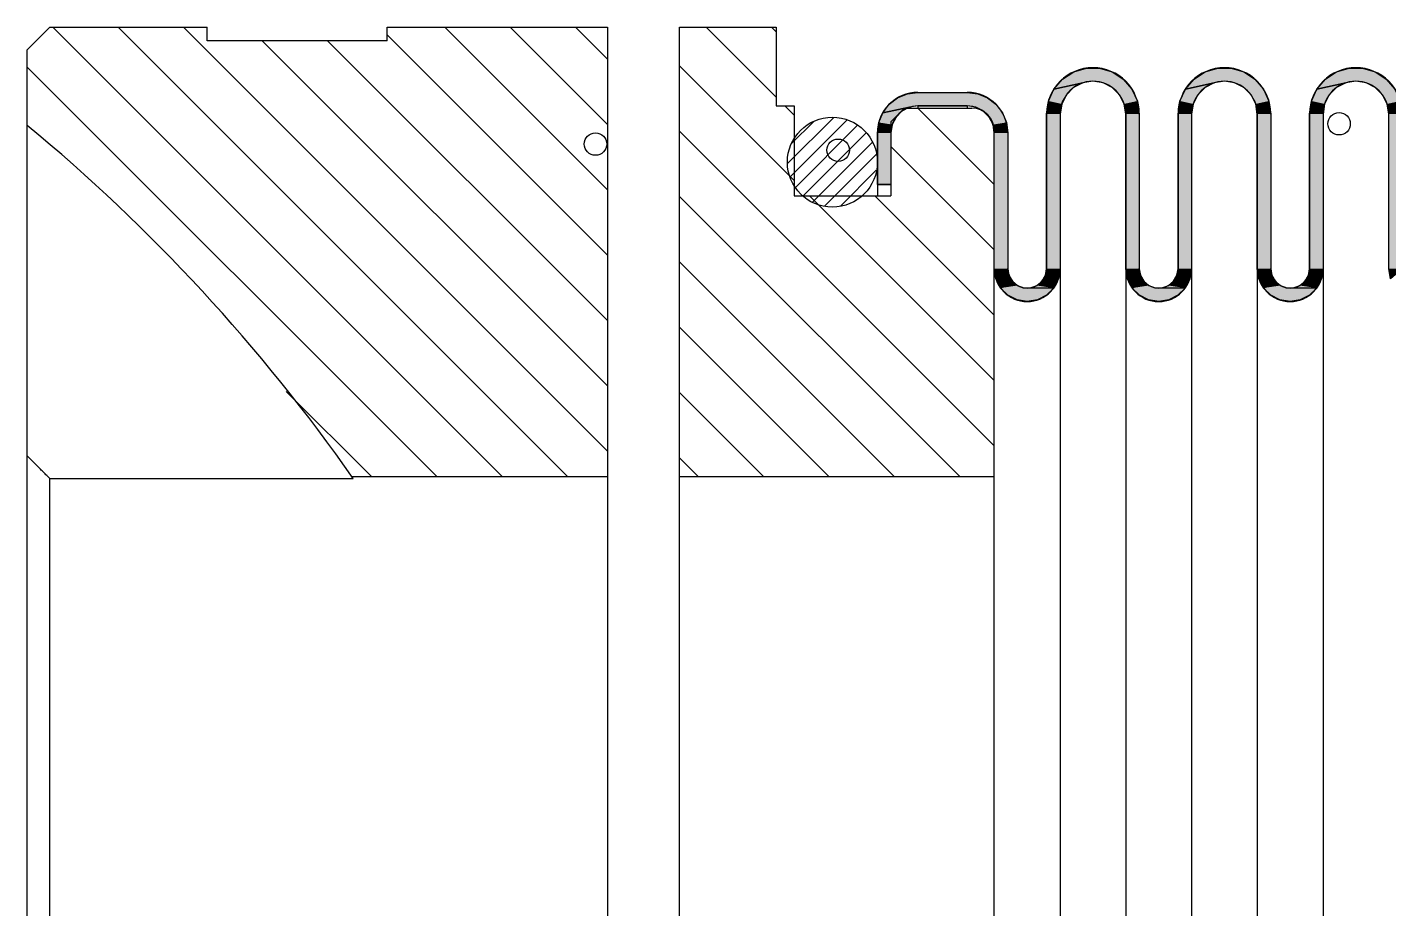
# Model space of a CAD drawing. Header units: millimetres. Extents: x -29 to 3384, y -388 to 1226.
# Drawn here: x 646.58 to 676.85, y 241.75 to 261.35 of the extents above; entities that cross this region are included whole.
import ezdxf

# ---------------------------------------------------------------- set-up
doc = ezdxf.new("R2010")
doc.units = ezdxf.units.MM

# ---------------------------------------------------------------- blocks, each defined once
blk = doc.blocks.new('*U2')
at = {"color": 2, "linetype": 'Continuous', "extrusion": (0, 0, -1)}
for points in [[(-117.36, 246.525), (-119.566, 246.208), (-116.866, 246.208)], [(-117.923, 246.69), (-119.072, 246.525), (-117.36, 246.525)], [(-119.072, 246.525), (-119.566, 246.208), (-117.36, 246.525)], [(-119.072, 246.525), (-117.923, 246.69), (-118.509, 246.69)], [(-116.866, 246.208), (-117.764, 246.04), (-116.482, 245.764)], [(-116.866, 246.208), (-118.216, 246.111), (-117.764, 246.04)], [(-119.566, 246.208), (-118.216, 246.111), (-116.866, 246.208)], [(-119.566, 246.208), (-118.668, 246.04), (-118.216, 246.111)], [(-119.566, 246.208), (-119.95, 245.764), (-118.668, 246.04)], [(-118.668, 246.04), (-119.95, 245.764), (-119.075, 245.832)], [(-119.075, 245.832), (-119.95, 245.764), (-119.398, 245.509)], [(-119.95, 245.764), (-120.194, 245.231), (-119.398, 245.509)], [(-119.398, 245.509), (-120.194, 245.231), (-119.606, 245.101)], [(-120.194, 245.231), (-120.277, 244.65), (-119.606, 245.101)], [(-119.606, 245.101), (-120.277, 244.65), (-119.677, 244.65)], [(-119.677, 244.65), (-120.277, 237.773), (-119.677, 237.773)], [(-120.277, 244.65), (-120.277, 237.773), (-119.677, 244.65)], [(-120.277, 237.773), (-119.749, 237.321), (-119.677, 237.773)]]:
    blk.add_solid(points, dxfattribs=at)
blk = doc.blocks.new('*U3')
at = {"color": 2, "linetype": 'Continuous', "extrusion": (0, 0, -1)}
for points in [[(-123.206, 246.525), (-125.412, 246.208), (-122.712, 246.208)], [(-123.769, 246.69), (-124.918, 246.525), (-123.206, 246.525)], [(-124.918, 246.525), (-125.412, 246.208), (-123.206, 246.525)], [(-124.918, 246.525), (-123.769, 246.69), (-124.355, 246.69)], [(-122.712, 246.208), (-123.61, 246.04), (-122.328, 245.764)], [(-122.712, 246.208), (-124.062, 246.111), (-123.61, 246.04)], [(-125.412, 246.208), (-124.062, 246.111), (-122.712, 246.208)], [(-125.412, 246.208), (-124.514, 246.04), (-124.062, 246.111)], [(-125.412, 246.208), (-125.796, 245.764), (-124.514, 246.04)], [(-124.514, 246.04), (-125.796, 245.764), (-124.921, 245.832)], [(-124.921, 245.832), (-125.796, 245.764), (-125.245, 245.509)], [(-125.796, 245.764), (-126.04, 245.231), (-125.245, 245.509)], [(-125.245, 245.509), (-126.04, 245.231), (-125.452, 245.101)], [(-126.04, 245.231), (-126.124, 244.65), (-125.452, 245.101)], [(-125.452, 245.101), (-126.124, 244.65), (-125.524, 244.65)], [(-125.524, 244.65), (-126.124, 237.773), (-125.524, 237.773)], [(-126.124, 244.65), (-126.124, 237.773), (-125.524, 244.65)], [(-126.124, 237.773), (-125.595, 237.321), (-125.524, 237.773)]]:
    blk.add_solid(points, dxfattribs=at)
blk = doc.blocks.new('*U4')
at = {"color": 2, "linetype": 'Continuous', "extrusion": (0, 0, -1)}
for points in [[(-129.052, 246.525), (-131.258, 246.208), (-128.558, 246.208)], [(-129.615, 246.69), (-130.765, 246.525), (-129.052, 246.525)], [(-130.765, 246.525), (-131.258, 246.208), (-129.052, 246.525)], [(-130.765, 246.525), (-129.615, 246.69), (-130.202, 246.69)], [(-128.558, 246.208), (-129.457, 246.04), (-128.174, 245.764)], [(-128.558, 246.208), (-129.908, 246.111), (-129.457, 246.04)], [(-131.258, 246.208), (-129.908, 246.111), (-128.558, 246.208)], [(-131.258, 246.208), (-130.36, 246.04), (-129.908, 246.111)], [(-131.258, 246.208), (-131.643, 245.764), (-130.36, 246.04)], [(-130.36, 246.04), (-131.643, 245.764), (-130.767, 245.832)], [(-130.767, 245.832), (-131.643, 245.764), (-131.091, 245.509)], [(-131.643, 245.764), (-131.886, 245.231), (-131.091, 245.509)], [(-131.091, 245.509), (-131.886, 245.231), (-131.298, 245.101)], [(-131.886, 245.231), (-131.97, 244.65), (-131.298, 245.101)], [(-131.298, 245.101), (-131.97, 244.65), (-131.37, 244.65)], [(-131.37, 244.65), (-131.97, 237.773), (-131.37, 237.773)], [(-131.97, 244.65), (-131.97, 237.773), (-131.37, 244.65)], [(-131.97, 237.773), (-131.441, 237.321), (-131.37, 237.773)]]:
    blk.add_solid(points, dxfattribs=at)
blk = doc.blocks.new('*U8')
at = {"color": 2, "linetype": 'Continuous', "extrusion": (0, 0, -1)}
for points in [[(-117.764, 246.04), (-117.357, 245.832), (-116.482, 245.764)], [(-117.357, 245.832), (-117.034, 245.509), (-116.482, 245.764)], [(-116.238, 245.231), (-116.826, 245.101), (-116.154, 244.65)], [(-116.482, 245.764), (-117.034, 245.509), (-116.238, 245.231)], [(-117.034, 245.509), (-116.826, 245.101), (-116.238, 245.231)], [(-116.826, 245.101), (-116.754, 244.65), (-116.154, 244.65)], [(-116.154, 244.65), (-116.754, 237.773), (-116.154, 237.773)], [(-116.754, 244.65), (-116.754, 237.773), (-116.154, 244.65)], [(-116.102, 237.478), (-116.683, 237.321), (-115.953, 237.219)], [(-116.683, 237.321), (-116.475, 236.914), (-115.953, 237.219)], [(-116.154, 237.773), (-116.683, 237.321), (-116.102, 237.478)], [(-116.754, 237.773), (-116.683, 237.321), (-116.154, 237.773)], [(-115.724, 237.027), (-116.475, 236.914), (-115.442, 236.924)], [(-115.953, 237.219), (-116.475, 236.914), (-115.724, 237.027)]]:
    blk.add_solid(points, dxfattribs=at)
blk = doc.blocks.new('*U9')
at = {"color": 2, "linetype": 'Continuous', "extrusion": (0, 0, -1)}
for points in [[(-123.61, 246.04), (-123.203, 245.832), (-122.328, 245.764)], [(-123.203, 245.832), (-122.88, 245.509), (-122.328, 245.764)], [(-122.084, 245.231), (-122.672, 245.101), (-122.001, 244.65)], [(-122.328, 245.764), (-122.88, 245.509), (-122.084, 245.231)], [(-122.88, 245.509), (-122.672, 245.101), (-122.084, 245.231)], [(-122.672, 245.101), (-122.601, 244.65), (-122.001, 244.65)], [(-122.001, 244.65), (-122.601, 237.773), (-122.001, 237.773)], [(-122.601, 244.65), (-122.601, 237.773), (-122.001, 244.65)], [(-121.949, 237.478), (-122.529, 237.321), (-121.799, 237.219)], [(-122.529, 237.321), (-122.321, 236.914), (-121.799, 237.219)], [(-122.001, 237.773), (-122.529, 237.321), (-121.949, 237.478)], [(-122.601, 237.773), (-122.529, 237.321), (-122.001, 237.773)], [(-121.57, 237.027), (-122.321, 236.914), (-121.289, 236.924)], [(-121.799, 237.219), (-122.321, 236.914), (-121.57, 237.027)]]:
    blk.add_solid(points, dxfattribs=at)
blk = doc.blocks.new('*U10')
at = {"color": 2, "linetype": 'Continuous', "extrusion": (0, 0, -1)}
for points in [[(-129.457, 246.04), (-129.049, 245.832), (-128.174, 245.764)], [(-129.049, 245.832), (-128.726, 245.509), (-128.174, 245.764)], [(-127.93, 245.231), (-128.518, 245.101), (-127.847, 244.65)], [(-128.174, 245.764), (-128.726, 245.509), (-127.93, 245.231)], [(-128.726, 245.509), (-128.518, 245.101), (-127.93, 245.231)], [(-128.518, 245.101), (-128.447, 244.65), (-127.847, 244.65)], [(-127.847, 244.65), (-128.447, 237.773), (-127.847, 237.773)], [(-128.447, 244.65), (-128.447, 237.773), (-127.847, 244.65)], [(-127.795, 237.478), (-128.375, 237.321), (-127.645, 237.219)], [(-128.375, 237.321), (-128.168, 236.914), (-127.645, 237.219)], [(-127.847, 237.773), (-128.375, 237.321), (-127.795, 237.478)], [(-128.447, 237.773), (-128.375, 237.321), (-127.847, 237.773)], [(-127.416, 237.027), (-128.168, 236.914), (-127.135, 236.924)], [(-127.645, 237.219), (-128.168, 236.914), (-127.416, 237.027)]]:
    blk.add_solid(points, dxfattribs=at)
blk = doc.blocks.new('*U14')
at = {"color": 2, "linetype": 'Continuous', "extrusion": (0, 0, -1)}
for points in [[(-109.531, 245.37), (-113.904, 245.084), (-109.159, 245.084)], [(-109.965, 245.55), (-113.531, 245.37), (-109.531, 245.37)], [(-113.531, 245.37), (-113.904, 245.084), (-109.531, 245.37)], [(-110.431, 245.611), (-113.097, 245.55), (-109.965, 245.55)], [(-113.097, 245.55), (-113.531, 245.37), (-109.965, 245.55)], [(-113.097, 245.55), (-110.431, 245.611), (-112.631, 245.611)], [(-109.159, 245.084), (-110.061, 244.953), (-108.872, 244.711)], [(-109.159, 245.084), (-110.431, 245.011), (-110.061, 244.953)], [(-113.904, 245.084), (-110.431, 245.011), (-109.159, 245.084)], [(-113.904, 245.084), (-112.631, 245.011), (-110.431, 245.011)], [(-113.904, 245.084), (-113.002, 244.953), (-112.631, 245.011)], [(-113.904, 245.084), (-114.19, 244.711), (-113.002, 244.953)], [(-113.002, 244.953), (-114.19, 244.711), (-113.337, 244.782)], [(-113.337, 244.782), (-114.19, 244.711), (-113.602, 244.517)], [(-114.19, 244.711), (-114.37, 244.277), (-113.602, 244.517)], [(-113.602, 244.517), (-114.37, 244.277), (-113.773, 244.182)], [(-114.37, 244.277), (-114.431, 243.811), (-113.773, 244.182)], [(-113.773, 244.182), (-114.431, 243.811), (-113.831, 243.811)], [(-113.831, 243.811), (-114.431, 237.773), (-113.831, 237.773)], [(-114.431, 243.811), (-114.431, 237.773), (-113.831, 243.811)], [(-114.431, 237.773), (-113.903, 237.321), (-113.831, 237.773)]]:
    blk.add_solid(points, dxfattribs=at)
blk = doc.blocks.new('*U16')
at = {"color": 2, "linetype": 'Continuous', "extrusion": (0, 0, -1)}
for points in [[(-108.872, 244.711), (-109.461, 244.517), (-108.693, 244.277)], [(-110.061, 244.953), (-109.726, 244.782), (-108.872, 244.711)], [(-109.726, 244.782), (-109.461, 244.517), (-108.872, 244.711)], [(-108.693, 244.277), (-109.29, 244.182), (-108.631, 243.811)], [(-109.29, 244.182), (-109.231, 243.811), (-108.631, 243.811)], [(-109.461, 244.517), (-109.29, 244.182), (-108.693, 244.277)], [(-108.631, 243.811), (-109.231, 241.511), (-108.631, 241.511)], [(-109.231, 243.811), (-109.231, 241.511), (-108.631, 243.811)]]:
    blk.add_solid(points, dxfattribs=at)
blk = doc.blocks.new('*U18')
at = {"color": 2, "linetype": 'Continuous', "extrusion": (0, 0, -1)}
for points in [[(-114.431, 237.773), (-114.483, 237.478), (-113.903, 237.321)], [(-114.483, 237.478), (-114.633, 237.219), (-113.903, 237.321)], [(-113.903, 237.321), (-114.633, 237.219), (-114.11, 236.914)]]:
    blk.add_solid(points, dxfattribs=at)
blk = doc.blocks.new('*U19')
at = {"color": 2, "linetype": 'Continuous', "extrusion": (0, 0, -1)}
for points in [[(-120.277, 237.773), (-120.329, 237.478), (-119.749, 237.321)], [(-120.329, 237.478), (-120.479, 237.219), (-119.749, 237.321)], [(-119.749, 237.321), (-120.479, 237.219), (-119.957, 236.914)]]:
    blk.add_solid(points, dxfattribs=at)
blk = doc.blocks.new('*U20')
at = {"color": 2, "linetype": 'Continuous', "extrusion": (0, 0, -1)}
for points in [[(-126.124, 237.773), (-126.176, 237.478), (-125.595, 237.321)], [(-126.176, 237.478), (-126.325, 237.219), (-125.595, 237.321)], [(-125.595, 237.321), (-126.325, 237.219), (-125.803, 236.914)]]:
    blk.add_solid(points, dxfattribs=at)
blk = doc.blocks.new('*U25')
at = {"color": 2, "linetype": 'Continuous', "extrusion": (0, 0, -1)}
for points in [[(-114.633, 237.219), (-114.862, 237.027), (-114.11, 236.914)], [(-114.862, 237.027), (-115.143, 236.924), (-114.11, 236.914)], [(-115.442, 236.924), (-116.475, 236.914), (-114.11, 236.914)], [(-114.11, 236.914), (-115.143, 236.924), (-115.442, 236.924)], [(-114.11, 236.914), (-116.152, 236.59), (-114.434, 236.59)], [(-116.475, 236.914), (-116.152, 236.59), (-114.11, 236.914)], [(-114.434, 236.59), (-115.745, 236.383), (-114.841, 236.383)], [(-116.152, 236.59), (-115.745, 236.383), (-114.434, 236.59)], [(-115.745, 236.383), (-115.293, 236.311), (-114.841, 236.383)]]:
    blk.add_solid(points, dxfattribs=at)
blk = doc.blocks.new('*U26')
at = {"color": 2, "linetype": 'Continuous', "extrusion": (0, 0, -1)}
for points in [[(-120.479, 237.219), (-120.708, 237.027), (-119.957, 236.914)], [(-120.708, 237.027), (-120.989, 236.924), (-119.957, 236.914)], [(-121.289, 236.924), (-122.321, 236.914), (-119.957, 236.914)], [(-119.957, 236.914), (-120.989, 236.924), (-121.289, 236.924)], [(-119.957, 236.914), (-121.998, 236.59), (-120.28, 236.59)], [(-122.321, 236.914), (-121.998, 236.59), (-119.957, 236.914)], [(-120.28, 236.59), (-121.591, 236.383), (-120.687, 236.383)], [(-121.998, 236.59), (-121.591, 236.383), (-120.28, 236.59)], [(-121.591, 236.383), (-121.139, 236.311), (-120.687, 236.383)]]:
    blk.add_solid(points, dxfattribs=at)
blk = doc.blocks.new('*U27')
at = {"color": 2, "linetype": 'Continuous', "extrusion": (0, 0, -1)}
for points in [[(-126.325, 237.219), (-126.554, 237.027), (-125.803, 236.914)], [(-126.554, 237.027), (-126.836, 236.924), (-125.803, 236.914)], [(-127.135, 236.924), (-128.168, 236.914), (-125.803, 236.914)], [(-125.803, 236.914), (-126.836, 236.924), (-127.135, 236.924)], [(-125.803, 236.914), (-127.844, 236.59), (-126.126, 236.59)], [(-128.168, 236.914), (-127.844, 236.59), (-125.803, 236.914)], [(-126.126, 236.59), (-127.437, 236.383), (-126.534, 236.383)], [(-127.844, 236.59), (-127.437, 236.383), (-126.126, 236.59)], [(-127.437, 236.383), (-126.985, 236.311), (-126.534, 236.383)]]:
    blk.add_solid(points, dxfattribs=at)

msp = doc.modelspace()

# ---------------------------------------------------------------- linework, layer by layer
at = {"color": 7, "linetype": 'Continuous'}
for p, q in [((646.5798, 260.84595), (647.0798, 261.34595)), ((647.0798, 261.34595), (650.5798, 261.34595)), ((650.5798, 261.04595), (650.5798, 261.34595)), ((654.5798, 261.04595), (654.5798, 261.34595)), ((654.5798, 261.34595), (659.4798, 261.34595)), ((659.4798, 261.34595), (659.4798, 221.36196)), ((661.0798, 221.34595), (661.0798, 261.34595)), ((661.0798, 261.34595), (663.2298, 261.34595)), ((663.2298, 261.34595), (663.2298, 259.59595)), ((654.5798, 261.04595), (650.5798, 261.04595)), ((646.5798, 221.86237), (646.5798, 260.84595)), ((666.3798, 259.89595), (667.4798, 259.89595)), ((663.2298, 259.59595), (663.6298, 259.59595)), ((663.6298, 259.59595), (663.6298, 257.59595)), ((665.7798, 259.24595), (666.0798, 259.54595)), ((666.0798, 259.54595), (667.5798, 259.54595)), ((666.3798, 259.59595), (666.3798, 259.54595)), ((666.3798, 259.59595), (667.4798, 259.59595)), ((667.4798, 259.59595), (667.4798, 259.54595)), ((669.24134, 259.41518), (669.24134, 255.97672)), ((669.54134, 259.41518), (669.54134, 223.27672)), ((671.00288, 259.41518), (671.00288, 223.27672)), ((671.30288, 259.41518), (671.30288, 255.97672)), ((672.16442, 259.41518), (672.16442, 255.97672)), ((672.46442, 259.41518), (672.46442, 223.27672)), ((673.92596, 259.41518), (673.92596, 223.27672)), ((674.22596, 259.41518), (674.22596, 255.97672)), ((675.0875, 259.41518), (675.0875, 255.97672)), ((675.3875, 259.41518), (675.3875, 223.27672)), ((665.7798, 259.24595), (665.7798, 257.59595)), ((665.4798, 258.99595), (665.4798, 257.59595)), ((668.0798, 223.64595), (668.0798, 259.04595)), ((668.3798, 258.99595), (668.3798, 255.97672)), ((663.6298, 257.59595), (665.7798, 257.59595)), ((665.4798, 257.84595), (665.7798, 257.84595)), ((647.0798, 231.378), (647.0798, 251.3139)), ((647.0798, 251.3139), (653.82844, 251.3139)), ((659.4798, 251.34595), (653.80594, 251.34595)), ((668.0798, 251.34595), (661.0798, 251.34595))]:
    msp.add_line(p, q, dxfattribs=at)
at = {"color": 2, "linetype": 'Continuous'}
for p, q in [((657.14682, 251.34595), (647.14682, 261.34595)), ((658.5997, 251.34595), (648.5997, 261.34595)), ((659.4798, 251.91872), (650.05258, 261.34595)), ((659.4798, 257.73023), (655.86408, 261.34595)), ((659.4798, 259.18311), (657.31696, 261.34595)), ((659.4798, 260.63598), (658.76984, 261.34595)), ((663.2298, 259.79174), (661.67559, 261.34595)), ((663.2298, 261.24462), (663.12847, 261.34595)), ((659.4798, 253.3716), (651.80545, 261.04595)), ((659.4798, 254.82448), (653.25833, 261.04595)), ((659.4798, 256.27735), (654.5798, 261.17735)), ((655.69395, 251.34595), (646.5798, 260.46009)), ((663.6298, 257.93886), (661.0798, 260.48886)), ((670.04629, 260.11018), (669.84258, 260.00639)), ((672.96937, 260.11018), (672.76565, 260.00639)), ((675.89244, 260.11018), (675.68873, 260.00639)), ((666.14687, 259.86528), (666.3798, 259.89595)), ((663.6298, 259.39174), (663.42559, 259.59595)), ((666.19439, 259.56658), (666.02713, 259.48136)), ((668.0798, 257.84749), (666.38135, 259.54595)), ((663.48388, 258.31498), (664.51077, 259.34187)), ((663.54191, 258.01946), (664.80629, 259.28384)), ((663.58018, 258.76484), (664.06092, 259.24557)), ((663.66074, 257.78474), (665.04101, 259.16501)), ((668.0798, 252.03598), (661.0798, 259.03598)), ((663.82685, 257.59729), (665.22846, 258.99891)), ((664.03866, 257.45555), (665.37021, 258.7871)), ((664.30555, 257.36889), (665.45686, 258.5202)), ((668.0798, 256.39462), (665.7798, 258.69462)), ((664.65987, 257.36966), (665.4561, 258.16588)), ((668.0798, 253.48886), (663.97271, 257.59595)), ((668.0798, 254.94174), (665.42559, 257.59595)), ((667.31696, 251.34595), (661.0798, 257.58311)), ((665.86408, 251.34595), (661.0798, 256.13023)), ((668.3798, 255.97672), (668.40578, 255.82939)), ((671.30288, 255.97672), (671.32886, 255.82939)), ((674.22596, 255.97672), (674.25194, 255.82939)), ((664.41121, 251.34595), (661.0798, 254.67735)), ((654.24107, 251.34595), (652.33713, 253.24989)), ((662.95833, 251.34595), (661.0798, 253.22448)), ((661.50545, 251.34595), (661.0798, 251.7716))]:
    msp.add_line(p, q, dxfattribs=at)
for points in [[(669.84391, 260.3528), (670.12542, 260.43546), (670.4188, 260.43546), (670.70031, 260.3528), (670.94712, 260.19418), (671.13925, 259.97246), (671.26113, 259.70558), (671.30288, 259.41518), (671.30288, 255.97672), (671.03865, 255.7509), (671.00288, 255.97672), (671.00288, 259.41518), (670.96711, 259.641), (670.86332, 259.84472), (670.70165, 260.00639), (670.49793, 260.11018), (670.27211, 260.14595), (670.04629, 260.11018), (669.40497, 259.97246), (669.5971, 260.19418), (669.84391, 260.3528)], [(671.00288, 259.41518), (670.96711, 259.641), (670.86332, 259.84472), (670.70165, 260.00639), (670.49793, 260.11018), (670.27211, 260.14595), (670.04629, 260.11018), (669.40497, 259.97246), (669.5971, 260.19418), (669.84391, 260.3528)], [(669.84391, 260.3528), (670.12542, 260.43546), (670.4188, 260.43546), (670.70031, 260.3528), (670.94712, 260.19418), (671.13925, 259.97246), (671.26113, 259.70558), (671.30288, 259.41518)], [(672.76699, 260.3528), (673.04849, 260.43546), (673.34188, 260.43546), (673.62338, 260.3528), (673.8702, 260.19418), (674.06233, 259.97246), (674.1842, 259.70558), (674.22596, 259.41518), (674.22596, 255.97672), (673.96172, 255.7509), (673.92596, 255.97672), (673.92596, 259.41518), (673.89019, 259.641), (673.78639, 259.84472), (673.62472, 260.00639), (673.42101, 260.11018), (673.19519, 260.14595), (672.96937, 260.11018), (672.32805, 259.97246), (672.52018, 260.19418), (672.76699, 260.3528)], [(673.92596, 259.41518), (673.89019, 259.641), (673.78639, 259.84472), (673.62472, 260.00639), (673.42101, 260.11018), (673.19519, 260.14595), (672.96937, 260.11018), (672.32805, 259.97246), (672.52018, 260.19418), (672.76699, 260.3528)], [(672.76699, 260.3528), (673.04849, 260.43546), (673.34188, 260.43546), (673.62338, 260.3528), (673.8702, 260.19418), (674.06233, 259.97246), (674.1842, 259.70558), (674.22596, 259.41518)], [(675.69007, 260.3528), (675.97157, 260.43546), (676.26496, 260.43546), (676.54646, 260.3528), (676.79327, 260.19418), (676.9854, 259.97246), (677.10728, 259.70558), (677.14903, 259.41518), (677.14903, 255.97672), (676.8848, 255.7509), (676.84903, 255.97672), (676.84903, 259.41518), (676.81327, 259.641), (676.70947, 259.84472), (676.5478, 260.00639), (676.34408, 260.11018), (676.11826, 260.14595), (675.89244, 260.11018), (675.25113, 259.97246), (675.44325, 260.19418), (675.69007, 260.3528)], [(676.84903, 259.41518), (676.81327, 259.641), (676.70947, 259.84472), (676.5478, 260.00639), (676.34408, 260.11018), (676.11826, 260.14595), (675.89244, 260.11018), (675.25113, 259.97246), (675.44325, 260.19418), (675.69007, 260.3528)], [(675.69007, 260.3528), (675.97157, 260.43546), (676.26496, 260.43546), (676.54646, 260.3528), (676.79327, 260.19418), (676.9854, 259.97246), (677.10728, 259.70558), (677.14903, 259.41518)], [(669.84258, 260.00639), (669.68091, 259.84472), (669.57711, 259.641), (669.54134, 259.41518), (669.54134, 255.97672), (669.50557, 255.7509), (669.40178, 255.54718), (668.88537, 255.55249), (669.02596, 255.60366), (669.14056, 255.69983), (669.21536, 255.82939), (669.24134, 255.97672), (669.24134, 259.41518), (669.28309, 259.70558), (669.40497, 259.97246), (670.04629, 260.11018), (669.84258, 260.00639)], [(672.76565, 260.00639), (672.60398, 259.84472), (672.50018, 259.641), (672.46442, 259.41518), (672.46442, 255.97672), (672.42865, 255.7509), (672.32485, 255.54718), (671.80845, 255.55249), (671.94903, 255.60366), (672.06364, 255.69983), (672.13844, 255.82939), (672.16442, 255.97672), (672.16442, 259.41518), (672.20617, 259.70558), (672.32805, 259.97246), (672.96937, 260.11018), (672.76565, 260.00639)], [(675.68873, 260.00639), (675.52706, 259.84472), (675.42326, 259.641), (675.3875, 259.41518), (675.3875, 255.97672), (675.35173, 255.7509), (675.24793, 255.54718), (674.73153, 255.55249), (674.87211, 255.60366), (674.98671, 255.69983), (675.06152, 255.82939), (675.0875, 255.97672), (675.0875, 259.41518), (675.12925, 259.70558), (675.25113, 259.97246), (675.89244, 260.11018), (675.68873, 260.00639)], [(666.14687, 259.86528), (666.3798, 259.89595), (667.4798, 259.89595), (667.71274, 259.86528), (667.9298, 259.77537), (668.1162, 259.63235), (668.25923, 259.44595), (668.34914, 259.22889), (668.3798, 258.99595), (668.3798, 255.97672), (668.11557, 255.7509), (668.0798, 255.97672), (668.0798, 258.99595), (668.05044, 259.18136), (667.96521, 259.34862), (667.83247, 259.48136), (667.66521, 259.56658), (667.4798, 259.59595), (666.3798, 259.59595), (666.19439, 259.56658), (665.60038, 259.44595), (665.74341, 259.63235), (665.9298, 259.77537), (666.14687, 259.86528)], [(666.3798, 259.59595), (666.19439, 259.56658), (665.60038, 259.44595), (665.74341, 259.63235), (665.9298, 259.77537), (666.14687, 259.86528)], [(667.4798, 259.89595), (667.71274, 259.86528), (667.9298, 259.77537), (668.1162, 259.63235), (668.25923, 259.44595), (668.34914, 259.22889), (668.3798, 258.99595)], [(669.24134, 259.41518), (669.28309, 259.70558), (669.40497, 259.97246)], [(669.84258, 260.00639), (669.68091, 259.84472), (669.57711, 259.641), (669.54134, 259.41518)], [(672.16442, 259.41518), (672.20617, 259.70558), (672.32805, 259.97246)], [(672.76565, 260.00639), (672.60398, 259.84472), (672.50018, 259.641), (672.46442, 259.41518)], [(675.0875, 259.41518), (675.12925, 259.70558), (675.25113, 259.97246)], [(675.68873, 260.00639), (675.52706, 259.84472), (675.42326, 259.641), (675.3875, 259.41518)], [(666.02713, 259.48136), (665.89439, 259.34862), (665.80917, 259.18136), (665.7798, 258.99595), (665.7798, 257.84595), (665.4798, 257.84595), (665.4798, 258.99595), (665.51047, 259.22889), (665.60038, 259.44595), (666.19439, 259.56658), (666.02713, 259.48136)], [(665.4798, 258.99595), (665.51047, 259.22889), (665.60038, 259.44595)], [(666.02713, 259.48136), (665.89439, 259.34862), (665.80917, 259.18136), (665.7798, 258.99595)], [(668.0798, 258.99595), (668.05044, 259.18136), (667.96521, 259.34862), (667.83247, 259.48136), (667.66521, 259.56658), (667.4798, 259.59595)], [(668.3798, 255.97672), (668.11557, 255.7509), (668.0798, 255.97672)], [(668.40578, 255.82939), (668.48058, 255.69983), (668.21937, 255.54718), (668.11557, 255.7509), (668.3798, 255.97672), (668.40578, 255.82939)], [(668.40578, 255.82939), (668.48058, 255.69983), (668.21937, 255.54718), (668.11557, 255.7509)], [(669.54134, 255.97672), (669.50557, 255.7509), (669.40178, 255.54718), (668.88537, 255.55249), (669.02596, 255.60366), (669.14056, 255.69983), (669.21536, 255.82939), (669.24134, 255.97672)], [(671.30288, 255.97672), (671.03865, 255.7509), (671.00288, 255.97672)], [(671.32886, 255.82939), (671.40366, 255.69983), (671.14244, 255.54718), (671.03865, 255.7509), (671.30288, 255.97672), (671.32886, 255.82939)], [(671.32886, 255.82939), (671.40366, 255.69983), (671.14244, 255.54718), (671.03865, 255.7509)], [(672.46442, 255.97672), (672.42865, 255.7509), (672.32485, 255.54718), (671.80845, 255.55249), (671.94903, 255.60366), (672.06364, 255.69983), (672.13844, 255.82939), (672.16442, 255.97672)], [(674.22596, 255.97672), (673.96172, 255.7509), (673.92596, 255.97672)], [(674.25194, 255.82939), (674.32674, 255.69983), (674.06552, 255.54718), (673.96172, 255.7509), (674.22596, 255.97672), (674.25194, 255.82939)], [(674.25194, 255.82939), (674.32674, 255.69983), (674.06552, 255.54718), (673.96172, 255.7509)], [(675.3875, 255.97672), (675.35173, 255.7509), (675.24793, 255.54718), (674.73153, 255.55249), (674.87211, 255.60366), (674.98671, 255.69983), (675.06152, 255.82939), (675.0875, 255.97672)], [(668.88537, 255.55249), (669.40178, 255.54718), (669.24011, 255.38551), (669.03639, 255.28172), (668.81057, 255.24595), (668.58475, 255.28172), (668.38104, 255.38551), (668.21937, 255.54718), (668.48058, 255.69983), (668.59519, 255.60366), (668.73577, 255.55249), (668.88537, 255.55249)], [(669.40178, 255.54718), (669.24011, 255.38551), (669.03639, 255.28172), (668.81057, 255.24595), (668.58475, 255.28172), (668.38104, 255.38551), (668.21937, 255.54718)], [(668.48058, 255.69983), (668.59519, 255.60366), (668.73577, 255.55249), (668.88537, 255.55249)], [(671.80845, 255.55249), (672.32485, 255.54718), (672.16318, 255.38551), (671.95947, 255.28172), (671.73365, 255.24595), (671.50783, 255.28172), (671.30411, 255.38551), (671.14244, 255.54718), (671.40366, 255.69983), (671.51826, 255.60366), (671.65885, 255.55249), (671.80845, 255.55249)], [(672.32485, 255.54718), (672.16318, 255.38551), (671.95947, 255.28172), (671.73365, 255.24595), (671.50783, 255.28172), (671.30411, 255.38551), (671.14244, 255.54718)], [(671.40366, 255.69983), (671.51826, 255.60366), (671.65885, 255.55249), (671.80845, 255.55249)], [(674.73153, 255.55249), (675.24793, 255.54718), (675.08626, 255.38551), (674.88255, 255.28172), (674.65673, 255.24595), (674.43091, 255.28172), (674.22719, 255.38551), (674.06552, 255.54718), (674.32674, 255.69983), (674.44134, 255.60366), (674.58192, 255.55249), (674.73153, 255.55249)], [(675.24793, 255.54718), (675.08626, 255.38551), (674.88255, 255.28172), (674.65673, 255.24595), (674.43091, 255.28172), (674.22719, 255.38551), (674.06552, 255.54718)], [(674.32674, 255.69983), (674.44134, 255.60366), (674.58192, 255.55249), (674.73153, 255.55249)]]:
    msp.add_lwpolyline(points, dxfattribs=at)
for centre in [(675.74373, 259.20056), (659.21342, 258.7488), (664.60916, 258.61075)]:
    msp.add_circle(centre, 0.25, dxfattribs=at)
at = {"color": 7, "linetype": 'Continuous'}
msp.add_circle((664.4798, 258.34595), 1, dxfattribs=at)
for centre, radius, start, end in [((670.27211, 259.41518), 1.03077, 0, 180), ((673.19519, 259.41518), 1.03077, 0, 180), ((676.11826, 259.41518), 1.03077, 0, 180), ((670.27211, 259.41518), 0.73077, 0, 180), ((673.19519, 259.41518), 0.73077, 0, 180), ((676.11826, 259.41518), 0.73077, 0, 180), ((666.3798, 258.99595), 0.9, 90, 180), ((667.4798, 258.99595), 0.9, 0, 90), ((666.3798, 258.99595), 0.6, 90, 180), ((667.4798, 258.99595), 0.6, 0, 90), ((667.5798, 259.04595), 0.5, 0, 90), ((621.0798, 228.34595), 40, 35.043537, 50.394348), ((668.81057, 255.97672), 0.73077, 180, 0), ((668.81057, 255.97672), 0.43077, 180, 0), ((671.73365, 255.97672), 0.73077, 180, 0), ((671.73365, 255.97672), 0.43077, 180, 0), ((674.65673, 255.97672), 0.73077, 180, 0), ((674.65673, 255.97672), 0.43077, 180, 0)]:
    msp.add_arc(centre, radius, start, end, dxfattribs=at)
at = {"color": 7, "linetype": 'Continuous', "start_tangent": (-0.70597087, 0.70824087), "end_tangent": (-0.70607686, 0.70813521)}
msp.add_spline([(647.0798, 251.3139), (646.91389, 251.48033), (646.74723, 251.64751), (646.5798, 251.81543)], degree=3, dxfattribs=at)

# ---------------------------------------------------------------- block references
at = {"color": 2, "linetype": 'Continuous', "xscale": 0.5, "yscale": 0.5, "zscale": 0.5}
for name in ['*U2', '*U3', '*U4', '*U8', '*U9', '*U10', '*U14', '*U16', '*U18', '*U19', '*U20', '*U25', '*U26', '*U27']:
    msp.add_blockref(name, (611.16414, 137.0903), dxfattribs=at)

doc.saveas('drawing.dxf')
